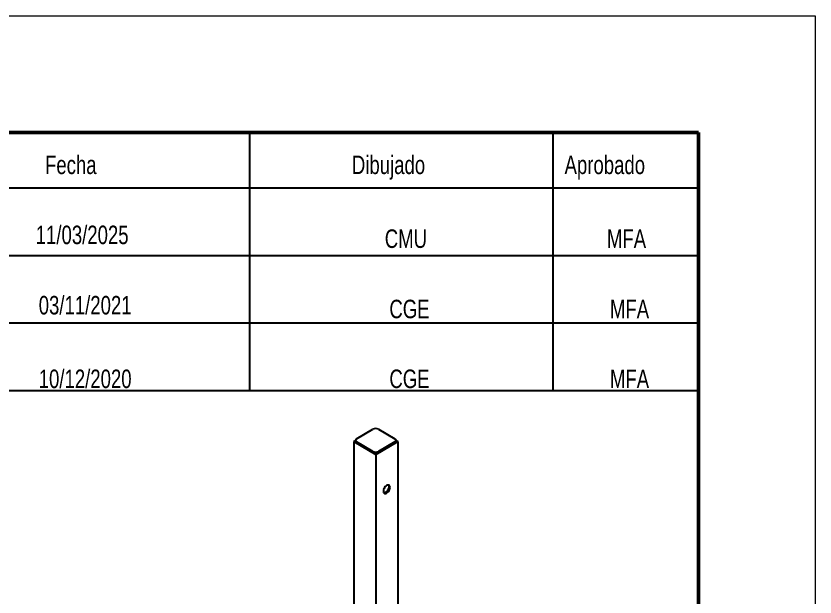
# Model space of a CAD drawing. Header units: millimetres. Extents: x -7982 to 6300, y -38 to 5016.
# Drawn here: x 5272 to 6300, y 3707 to 4455 of the extents above; entities that cross this region are included whole.
import ezdxf

# ---------------------------------------------------------------- set-up
doc = ezdxf.new("R2010")
doc.units = ezdxf.units.MM
doc.header["$LTSCALE"] = 15
doc.layers.add('FORMATO', color=7, linetype='Continuous')
doc.styles.add('SLDTEXTSTYLE1', font='TXT', dxfattribs={"width": 0.75})

msp = doc.modelspace()

# ---------------------------------------------------------------- linework, layer by layer
at = {"color": 7, "linetype": 'Continuous', "lineweight": 18}
for p, q in [((0, 4455), (6300, 4455)), ((6300, 4455), (6300, 0))]:
    msp.add_line(p, q, dxfattribs=at)
at = {"color": 7, "linetype": 'Continuous', "lineweight": 50}
for p, q in [((6150, 4305), (300, 4305)), ((6150, 150), (6150, 4305))]:
    msp.add_line(p, q, dxfattribs=at)
at = {"color": 7, "linetype": 'Continuous', "lineweight": 25}
for p, q in [((5709.84, 3910.95), (5731.05, 3923.19)), ((5738.12, 3923.19), (5759.33, 3910.95)), ((5708.37, 3908.47), (5706.3, 3907.27)), ((5708.37, 3908.91), (5708.37, 3907.27)), ((5760.8, 3907.27), (5760.8, 3908.91)), ((5762.87, 3907.27), (5760.8, 3908.47)), ((5706.3, 3907.27), (5734.58, 3890.94)), ((5706.3, 3907.27), (5706.3, 3662.31)), ((5731.05, 3894.62), (5709.84, 3906.86)), ((5709.84, 3906.86), (5709.84, 3905.23)), ((5731.05, 3892.99), (5709.84, 3905.23)), ((5734.58, 3890.94), (5762.87, 3907.27)), ((5759.33, 3906.86), (5738.12, 3894.62)), ((5759.33, 3905.23), (5738.12, 3892.99)), ((5759.33, 3905.23), (5759.33, 3906.86)), ((5762.87, 3907.27), (5762.87, 3661.49)), ((5731.05, 3892.99), (5731.05, 3894.62)), ((5734.58, 3890.94), (5734.58, 3604.35)), ((5738.12, 3894.62), (5738.12, 3892.99))]:
    msp.add_line(p, q, dxfattribs=at)
at = {"color": 7, "linetype": 'Continuous', "lineweight": 25, "flags": 128}
for points in [[(5752.97, 3848.48), (5752.84, 3849.62), (5752.44, 3850.54), (5751.82, 3851.17), (5751, 3851.48), (5750.04, 3851.45), (5748.99, 3851.08), (5747.93, 3850.39), (5746.92, 3849.42), (5746.02, 3848.25), (5745.29, 3846.93), (5744.78, 3845.56), (5744.52, 3844.22), (5744.52, 3842.99), (5744.78, 3841.95), (5745.29, 3841.17), (5746.02, 3840.7), (5746.92, 3840.56), (5747.93, 3840.76), (5748.99, 3841.3), (5750.04, 3842.13), (5751, 3843.21), (5751.82, 3844.46), (5752.44, 3845.82), (5752.84, 3847.19), (5752.97, 3848.48)], [(5750.93, 3851.49), (5751.26, 3850.93), (5751.52, 3849.89), (5751.52, 3848.67), (5751.26, 3847.32), (5750.74, 3845.95), (5750.02, 3844.64), (5749.12, 3843.46), (5748.11, 3842.5), (5747.05, 3841.81), (5746, 3841.43), (5745.1, 3841.39)]]:
    msp.add_lwpolyline(points, dxfattribs=at)
at = {"color": 7, "linetype": 'Continuous', "lineweight": 25}
for centre, radius, start, end in [((5734.58, 3916.37), 7.69, 62.60967, 117.39033), ((5710.61, 3908.91), 2.18, 110.78342, 249.21658), ((5758.56, 3908.91), 2.18, 290.78342, 69.21658), ((5710.87, 3907.52), 2.51, 185.6948, 245.62534), ((5758.3, 3907.52), 2.51, 294.37466, 354.3052), ((5734.58, 3901.44), 7.69, 242.60967, 297.39033), ((5734.58, 3899.81), 7.69, 242.60967, 297.39033)]:
    msp.add_arc(centre, radius, start, end, dxfattribs=at)
at = {"layer": 'FORMATO'}
for p, q in [((3451.37, 4305), (6150, 4305)), ((5571.93, 4305), (5571.93, 3972.98)), ((5962.69, 4305), (5962.69, 3972.98)), ((6150, 4305), (6150, 3972.98)), ((3451.37, 4233.98), (6150, 4233.98)), ((3451.37, 4146.98), (6150, 4146.98)), ((3451.37, 4059.98), (6150, 4059.98)), ((3451.37, 3972.98), (6150, 3972.98))]:
    msp.add_line(p, q, dxfattribs=at)

# ---------------------------------------------------------------- texts
at = {"layer": 'FORMATO', "char_height": 23.812, "style": 'SLDTEXTSTYLE1'}
for s, insert, attachment_point in [('Fecha', (5308.9, 4275.39), 1), ('Dibujado', (5703.91, 4275.39), 1), ('Aprobado', (5977.65, 4275.39), 1), ('11/03/2025', (5356.71, 4185.24), 2), ('CMU', (5773.41, 4180.36), 2), ('MFA', (6057.36, 4180.36), 2), ('03/11/2021', (5360.57, 4094.77), 2), ('CGE', (5778.04, 4089.88), 2), ('MFA', (6061.23, 4089.88), 2), ('10/12/2020', (5360.57, 4000.03), 2), ('CGE', (5778.04, 4000.03), 2), ('MFA', (6061.23, 4000.03), 2)]:
    msp.add_mtext(s, dxfattribs=dict(at, insert=insert, attachment_point=attachment_point))

doc.saveas('drawing.dxf')
